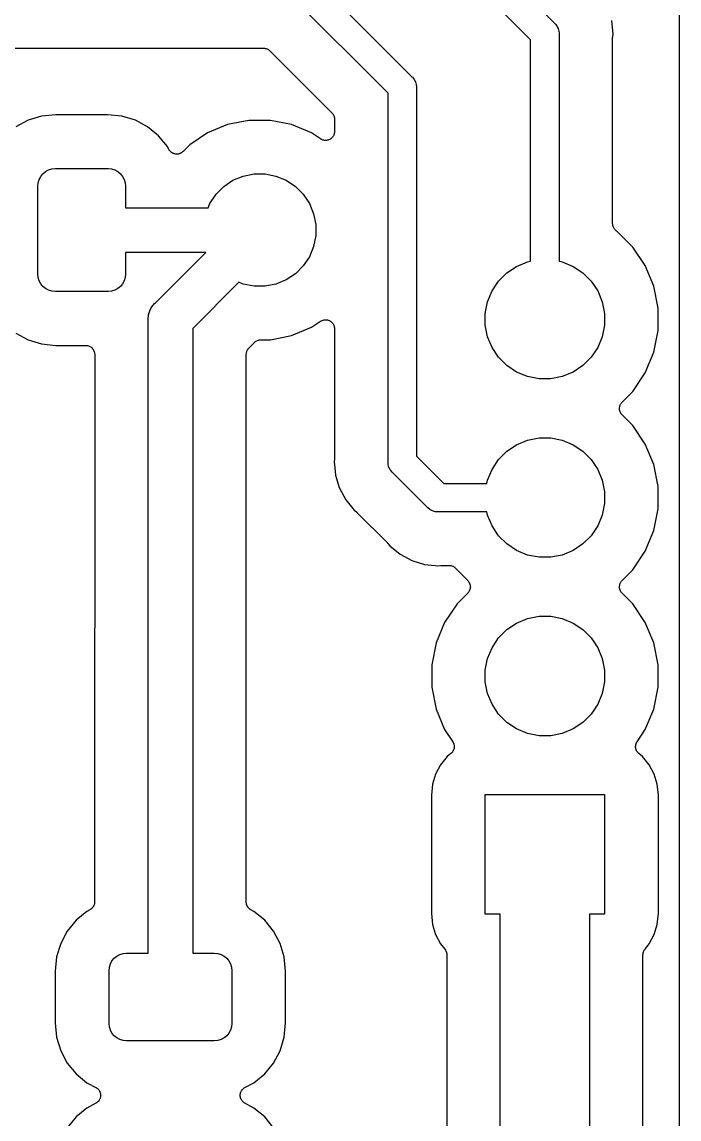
# Model space of a CAD drawing. Extents: x 122.4 to 185.8, y -118.8 to -64.3.
# Drawn here: x 176.45 to 185.81, y -88.1 to -72.47 of the extents above; entities that cross this region are included whole.
import ezdxf

# ---------------------------------------------------------------- set-up
doc = ezdxf.new("R2010")
doc.units = 0
doc.layers.add('BLACK', color=7, linetype='CONTINUOUS')

msp = doc.modelspace()

# ---------------------------------------------------------------- linework, layer by layer
at = {"layer": 'BLACK', "linetype": 'CONTINUOUS'}
for p, q in [((185.807, -66.5677), (185.807, -116.495)), ((182.015, -70.4754), (184.033, -72.4933)), ((183.693, -72.7282), (181.78, -70.8152)), ((180.491, -71.7454), (182.001, -73.2553)), ((181.661, -73.4902), (180.256, -72.0852)), ((184.033, -72.4933), (184.04, -72.4996)), ((184.862, -72.6026), (184.847, -72.4548)), ((184.04, -72.4996), (184.047, -72.5074)), ((184.047, -72.5074), (184.066, -72.5306)), ((184.066, -72.5306), (184.072, -72.5424)), ((184.072, -72.5424), (184.085, -72.5659)), ((184.085, -72.5659), (184.096, -72.6042)), ((184.096, -72.6042), (184.099, -72.634)), ((184.099, -72.634), (184.099, -72.634)), ((184.099, -72.634), (184.1, -72.644)), ((184.1, -72.644), (184.099, -72.654)), ((184.862, -72.6028), (184.862, -72.6026)), ((184.866, -72.644), (184.862, -72.6028)), ((184.862, -72.6852), (184.866, -72.644)), ((183.693, -75.8818), (183.693, -72.7282)), ((184.099, -72.654), (184.099, -75.8818)), ((184.861, -72.6959), (184.862, -72.6905)), ((184.861, -72.6976), (184.861, -72.6959)), ((184.861, -75.3463), (184.861, -72.6976)), ((184.862, -72.6905), (184.862, -72.6852)), ((171.69, -72.8472), (179.888, -72.8472)), ((179.888, -72.8472), (179.888, -72.8472)), ((179.888, -72.8472), (179.888, -72.8472)), ((179.888, -72.8472), (179.888, -72.8472)), ((179.888, -72.8472), (179.889, -72.8472)), ((179.889, -72.8472), (179.901, -72.8485)), ((179.901, -72.8485), (179.913, -72.8497)), ((179.913, -72.8497), (179.913, -72.8499)), ((179.913, -72.8499), (179.914, -72.85)), ((179.914, -72.85), (179.925, -72.8535)), ((179.925, -72.8535), (179.936, -72.857)), ((179.936, -72.857), (179.937, -72.8573)), ((179.937, -72.8573), (179.938, -72.8575)), ((179.938, -72.8575), (179.948, -72.8631)), ((179.948, -72.8631), (179.958, -72.8687)), ((179.958, -72.8687), (179.959, -72.8691)), ((179.959, -72.8691), (179.959, -72.8694)), ((179.959, -72.8694), (179.968, -72.8769)), ((179.968, -72.8769), (179.977, -72.8844)), ((179.977, -72.8844), (180.862, -73.7686)), ((182.001, -73.2553), (182.008, -73.2616)), ((182.008, -73.2616), (182.034, -73.2926)), ((182.034, -73.2926), (182.053, -73.3279)), ((182.053, -73.3279), (182.064, -73.3662)), ((182.064, -73.3662), (182.067, -73.396)), ((182.067, -73.396), (182.067, -73.396)), ((182.067, -73.396), (182.068, -73.406)), ((182.068, -73.406), (182.067, -73.416)), ((182.067, -73.416), (182.067, -78.6558)), ((181.661, -78.73), (181.661, -73.4902)), ((176.534, -73.8746), (176.359, -73.9685)), ((176.725, -73.8168), (176.534, -73.8746)), ((176.929, -73.7967), (176.725, -73.8168)), ((177.667, -73.7967), (176.929, -73.7967)), ((177.871, -73.8168), (177.667, -73.7967)), ((178.062, -73.8746), (177.871, -73.8168)), ((178.237, -73.9685), (178.062, -73.8746)), ((179.678, -73.876), (179.376, -73.936)), ((179.986, -73.876), (179.678, -73.876)), ((180.288, -73.936), (179.986, -73.876)), ((180.862, -73.7686), (180.862, -73.7689)), ((180.862, -73.7689), (180.862, -73.7689)), ((180.862, -73.7689), (180.862, -73.7689)), ((180.862, -73.7689), (180.863, -73.7699)), ((180.863, -73.7699), (180.87, -73.7791)), ((180.87, -73.7791), (180.878, -73.7881)), ((180.878, -73.7881), (180.878, -73.7887)), ((180.878, -73.7887), (180.878, -73.7892)), ((180.878, -73.7892), (180.884, -73.7997)), ((180.884, -73.7997), (180.889, -73.81)), ((180.889, -73.81), (180.889, -73.8106)), ((180.889, -73.8106), (180.89, -73.8112)), ((180.89, -73.8112), (180.893, -73.8225)), ((180.893, -73.8225), (180.896, -73.8337)), ((180.896, -73.8337), (180.896, -73.8344)), ((180.896, -73.8344), (180.897, -73.835)), ((180.897, -73.835), (180.898, -73.8467)), ((180.898, -73.8467), (180.899, -73.8584)), ((180.899, -73.8584), (180.899, -74.0346)), ((178.391, -74.0948), (178.237, -73.9685)), ((179.092, -74.0538), (178.836, -74.2247)), ((179.376, -73.936), (179.092, -74.0538)), ((180.572, -74.0538), (180.288, -73.936)), ((180.701, -74.1402), (180.572, -74.0538)), ((180.897, -74.0484), (180.896, -74.0605)), ((180.899, -74.0364), (180.897, -74.0484)), ((180.899, -74.0346), (180.899, -74.0358)), ((180.899, -74.0358), (180.899, -74.0358)), ((180.899, -74.0358), (180.899, -74.0359)), ((180.899, -74.0359), (180.899, -74.0364)), ((178.518, -74.2487), (178.391, -74.0948)), ((180.712, -74.1459), (180.701, -74.1402)), ((180.723, -74.1517), (180.712, -74.1459)), ((180.723, -74.1518), (180.723, -74.1517)), ((180.723, -74.1519), (180.723, -74.1518)), ((180.735, -74.1554), (180.723, -74.1519)), ((180.746, -74.159), (180.735, -74.1554)), ((180.747, -74.159), (180.746, -74.159)), ((180.747, -74.1591), (180.747, -74.159)), ((180.759, -74.1603), (180.747, -74.1591)), ((180.771, -74.1616), (180.759, -74.1603)), ((180.784, -74.1605), (180.771, -74.1616)), ((180.771, -74.1616), (180.771, -74.1616)), ((180.771, -74.1616), (180.771, -74.1616)), ((180.796, -74.1594), (180.784, -74.1605)), ((180.808, -74.1558), (180.796, -74.1593)), ((180.796, -74.1593), (180.796, -74.1593)), ((180.796, -74.1593), (180.796, -74.1594)), ((180.819, -74.1524), (180.808, -74.1558)), ((180.82, -74.1522), (180.819, -74.1524)), ((180.831, -74.1465), (180.82, -74.1522)), ((180.82, -74.1522), (180.82, -74.1522)), ((180.841, -74.1409), (180.831, -74.1465)), ((180.842, -74.1407), (180.841, -74.1409)), ((180.851, -74.1329), (180.842, -74.1406)), ((180.842, -74.1406), (180.842, -74.1407)), ((180.861, -74.1253), (180.851, -74.1329)), ((180.869, -74.1155), (180.861, -74.125)), ((180.861, -74.125), (180.861, -74.1251)), ((180.861, -74.1251), (180.861, -74.1253)), ((180.877, -74.1064), (180.869, -74.1155)), ((180.883, -74.0952), (180.877, -74.1059)), ((180.877, -74.1059), (180.877, -74.1061)), ((180.877, -74.1061), (180.877, -74.1064)), ((180.889, -74.0846), (180.883, -74.0952)), ((180.892, -74.0726), (180.889, -74.0841)), ((180.889, -74.0841), (180.889, -74.0844)), ((180.889, -74.0844), (180.889, -74.0846)), ((180.896, -74.061), (180.892, -74.0726)), ((180.896, -74.0605), (180.896, -74.0607)), ((180.896, -74.0607), (180.896, -74.061)), ((178.539, -74.2898), (178.518, -74.2487)), ((178.543, -74.2947), (178.539, -74.2898)), ((178.545, -74.2998), (178.543, -74.2947)), ((178.55, -74.3049), (178.545, -74.2998)), ((178.553, -74.3104), (178.55, -74.3049)), ((178.557, -74.3145), (178.553, -74.3104)), ((178.561, -74.3191), (178.557, -74.3145)), ((178.566, -74.3233), (178.561, -74.3191)), ((178.571, -74.328), (178.566, -74.3233)), ((178.576, -74.3312), (178.571, -74.328)), ((178.58, -74.335), (178.576, -74.3312)), ((178.586, -74.3381), (178.58, -74.335)), ((178.591, -74.3418), (178.586, -74.3381)), ((178.597, -74.344), (178.591, -74.3418)), ((178.602, -74.3468), (178.597, -74.344)), ((178.608, -74.3488), (178.602, -74.3468)), ((178.614, -74.3513), (178.608, -74.3488)), ((178.62, -74.3525), (178.614, -74.3513)), ((178.625, -74.3542), (178.62, -74.3525)), ((178.632, -74.3549), (178.625, -74.3542)), ((178.638, -74.3563), (178.632, -74.3549)), ((178.644, -74.3563), (178.638, -74.3563)), ((178.65, -74.3569), (178.644, -74.3563)), ((178.657, -74.3563), (178.65, -74.3569)), ((178.663, -74.3564), (178.657, -74.3563)), ((178.669, -74.3553), (178.663, -74.3564)), ((178.675, -74.3548), (178.669, -74.3553)), ((178.681, -74.3529), (178.675, -74.3548)), ((178.688, -74.3517), (178.681, -74.3529)), ((178.693, -74.3495), (178.688, -74.3517)), ((178.699, -74.3478), (178.693, -74.3495)), ((178.704, -74.3448), (178.699, -74.3478)), ((178.711, -74.3423), (178.704, -74.3448)), ((178.715, -74.3391), (178.711, -74.3423)), ((178.721, -74.3364), (178.715, -74.3391)), ((178.726, -74.3323), (178.721, -74.3364)), ((178.731, -74.3287), (178.726, -74.3323)), ((178.735, -74.3246), (178.731, -74.3287)), ((178.74, -74.321), (178.735, -74.3246)), ((178.741, -74.3197), (178.74, -74.321)), ((178.836, -74.2247), (178.741, -74.3197)), ((176.692, -74.7173), (176.715, -74.6741)), ((176.715, -74.6741), (176.746, -74.6362)), ((176.746, -74.6362), (176.784, -74.6051)), ((176.784, -74.6051), (176.827, -74.582)), ((176.827, -74.582), (176.874, -74.5678)), ((176.874, -74.5678), (176.923, -74.563)), ((176.923, -74.563), (177.673, -74.563)), ((177.673, -74.563), (177.722, -74.5678)), ((177.722, -74.5678), (177.769, -74.582)), ((177.769, -74.582), (177.812, -74.6051)), ((177.812, -74.6051), (177.85, -74.6362)), ((177.85, -74.6362), (177.881, -74.6741)), ((177.881, -74.6741), (177.904, -74.7173)), ((179.453, -74.729), (179.599, -74.6687)), ((179.599, -74.6687), (179.753, -74.638)), ((179.753, -74.638), (179.911, -74.638)), ((179.911, -74.638), (180.065, -74.6687)), ((180.065, -74.6687), (180.211, -74.729)), ((176.673, -74.813), (176.678, -74.7642)), ((176.673, -76.063), (176.673, -74.813)), ((176.678, -74.7642), (176.692, -74.7173)), ((177.904, -74.7173), (177.918, -74.7642)), ((177.918, -74.7642), (177.923, -74.813)), ((177.923, -74.813), (177.923, -75.1205)), ((179.211, -74.928), (179.322, -74.8166)), ((179.322, -74.8166), (179.453, -74.729)), ((180.211, -74.729), (180.342, -74.8166)), ((180.342, -74.8166), (180.453, -74.928)), ((179.123, -75.0591), (179.211, -74.928)), ((180.453, -74.928), (180.541, -75.0591)), ((177.923, -75.1205), (179.098, -75.1205)), ((179.098, -75.1205), (179.123, -75.0591)), ((180.541, -75.0591), (180.601, -75.2046)), ((180.601, -75.2046), (180.632, -75.3592)), ((180.632, -75.3592), (180.632, -75.5168)), ((184.862, -75.358), (184.861, -75.3463)), ((184.863, -75.3698), (184.862, -75.358)), ((184.864, -75.3704), (184.863, -75.3698)), ((184.864, -75.371), (184.864, -75.3704)), ((184.867, -75.3822), (184.864, -75.371)), ((184.87, -75.3936), (184.867, -75.3822)), ((184.871, -75.3941), (184.87, -75.3936)), ((184.871, -75.3947), (184.871, -75.3941)), ((184.876, -75.4051), (184.871, -75.3947)), ((184.882, -75.4156), (184.876, -75.4051)), ((184.882, -75.416), (184.882, -75.4156)), ((184.882, -75.4166), (184.882, -75.416)), ((184.89, -75.4257), (184.882, -75.4166)), ((184.897, -75.4349), (184.89, -75.4257)), ((184.898, -75.4353), (184.897, -75.4349)), ((184.898, -75.4358), (184.898, -75.4353)), ((184.907, -75.4433), (184.898, -75.4358)), ((184.916, -75.4509), (184.907, -75.4433)), ((184.917, -75.4516), (184.916, -75.4509)), ((184.918, -75.4519), (184.917, -75.4516)), ((184.917, -75.4516), (184.917, -75.4516)), ((184.917, -75.4516), (184.917, -75.4516)), ((184.924, -75.4559), (184.918, -75.4519)), ((185.148, -75.6804), (184.924, -75.4559)), ((180.632, -75.5168), (180.601, -75.6714)), ((179.065, -75.7555), (177.923, -75.7555)), ((177.923, -75.7555), (177.923, -76.063)), ((178.349, -76.4725), (179.065, -75.7555)), ((180.601, -75.6714), (180.541, -75.8169)), ((185.325, -75.9444), (185.148, -75.6804)), ((180.541, -75.8169), (180.453, -75.948)), ((183.493, -75.9547), (183.648, -75.8907)), ((183.648, -75.8907), (183.693, -75.8818)), ((184.099, -75.8818), (184.144, -75.8907)), ((184.144, -75.8907), (184.299, -75.9547)), ((176.678, -76.1118), (176.673, -76.063)), ((177.923, -76.063), (177.918, -76.1118)), ((180.342, -76.0594), (180.211, -76.147)), ((180.453, -75.948), (180.342, -76.0594)), ((183.236, -76.1662), (183.354, -76.0478)), ((183.354, -76.0478), (183.493, -75.9547)), ((184.299, -75.9547), (184.438, -76.0478)), ((184.438, -76.0478), (184.556, -76.1662)), ((185.446, -76.2378), (185.325, -75.9444)), ((176.692, -76.1587), (176.678, -76.1118)), ((176.715, -76.2019), (176.692, -76.1587)), ((176.746, -76.2398), (176.715, -76.2019)), ((176.784, -76.2709), (176.746, -76.2398)), ((177.85, -76.2398), (177.812, -76.2709)), ((177.881, -76.2019), (177.85, -76.2398)), ((177.904, -76.1587), (177.881, -76.2019)), ((177.918, -76.1118), (177.904, -76.1587)), ((179.537, -76.1818), (178.879, -76.8395)), ((179.599, -76.2073), (179.537, -76.1818)), ((179.753, -76.238), (179.599, -76.2073)), ((179.911, -76.238), (179.753, -76.238)), ((180.065, -76.2073), (179.911, -76.238)), ((180.211, -76.147), (180.065, -76.2073)), ((183.143, -76.3054), (183.236, -76.1662)), ((184.556, -76.1662), (184.649, -76.3054)), ((185.508, -76.5492), (185.446, -76.2378)), ((176.827, -76.294), (176.784, -76.2709)), ((176.874, -76.3082), (176.827, -76.294)), ((176.923, -76.313), (176.874, -76.3082)), ((177.673, -76.313), (176.923, -76.313)), ((177.722, -76.3082), (177.673, -76.313)), ((177.769, -76.294), (177.722, -76.3082)), ((177.812, -76.2709), (177.769, -76.294)), ((183.079, -76.4601), (183.143, -76.3054)), ((184.649, -76.3054), (184.713, -76.4601)), ((178.267, -76.5859), (178.289, -76.5443)), ((178.289, -76.5443), (178.297, -76.5308)), ((178.297, -76.5308), (178.336, -76.4824)), ((178.336, -76.4824), (178.349, -76.4725)), ((183.046, -76.6243), (183.079, -76.4601)), ((184.713, -76.4601), (184.746, -76.6243)), ((185.508, -76.8668), (185.508, -76.5492)), ((178.243, -76.708), (178.249, -76.6458)), ((178.245, -76.7236), (178.243, -76.708)), ((178.249, -76.6458), (178.267, -76.5859)), ((183.046, -76.7917), (183.046, -76.6243)), ((184.746, -76.6243), (184.746, -76.7917)), ((178.244, -85.735), (178.245, -76.7236)), ((178.879, -76.8395), (178.879, -85.735)), ((180.288, -76.94), (180.572, -76.8222)), ((180.572, -76.8222), (180.701, -76.7358)), ((180.701, -76.7358), (180.702, -76.7351)), ((180.702, -76.7351), (180.703, -76.7348)), ((180.702, -76.7351), (180.702, -76.7351)), ((180.702, -76.7351), (180.702, -76.7351)), ((180.703, -76.7348), (180.714, -76.7292)), ((180.714, -76.7292), (180.724, -76.7236)), ((180.724, -76.7236), (180.725, -76.7234)), ((180.724, -76.7236), (180.724, -76.7236)), ((180.725, -76.7234), (180.736, -76.72)), ((180.736, -76.72), (180.748, -76.7166)), ((180.748, -76.7166), (180.749, -76.7165)), ((180.748, -76.7166), (180.748, -76.7166)), ((180.749, -76.7165), (180.761, -76.7155)), ((180.761, -76.7155), (180.773, -76.7144)), ((180.773, -76.7144), (180.773, -76.7144)), ((180.773, -76.7144), (180.773, -76.7144)), ((180.773, -76.7144), (180.785, -76.7157)), ((180.785, -76.7157), (180.797, -76.717)), ((180.797, -76.717), (180.798, -76.7171)), ((180.798, -76.7171), (180.798, -76.7171)), ((180.798, -76.7171), (180.809, -76.7207)), ((180.809, -76.7207), (180.821, -76.7243)), ((180.821, -76.7243), (180.821, -76.7244)), ((180.821, -76.7244), (180.822, -76.7245)), ((180.822, -76.7245), (180.832, -76.7303)), ((180.832, -76.7303), (180.843, -76.7361)), ((180.843, -76.7361), (180.843, -76.7363)), ((180.843, -76.7363), (180.843, -76.7364)), ((180.843, -76.7364), (180.853, -76.7441)), ((180.853, -76.7441), (180.862, -76.7519)), ((180.862, -76.7519), (180.862, -76.7521)), ((180.862, -76.7521), (180.862, -76.7523)), ((180.862, -76.7523), (180.87, -76.7617)), ((180.87, -76.7617), (180.878, -76.7711)), ((180.878, -76.7711), (180.878, -76.7714)), ((180.878, -76.7714), (180.878, -76.7716)), ((180.878, -76.7716), (180.884, -76.7824)), ((180.884, -76.7824), (180.889, -76.793)), ((180.889, -76.793), (180.889, -76.7933)), ((180.889, -76.7933), (180.889, -76.7935)), ((180.889, -76.7935), (180.893, -76.8053)), ((180.893, -76.8053), (180.896, -76.8167)), ((180.896, -76.8167), (180.896, -76.817)), ((180.896, -76.817), (180.896, -76.8173)), ((180.896, -76.8173), (180.898, -76.8294)), ((180.898, -76.8294), (180.899, -76.8414)), ((180.899, -76.8414), (180.899, -78.6864)), ((183.079, -76.9559), (183.046, -76.7917)), ((184.746, -76.7917), (184.713, -76.9559)), ((185.446, -77.1782), (185.508, -76.8668)), ((176.359, -76.9075), (176.534, -77.0014)), ((176.534, -77.0014), (176.725, -77.0592)), ((179.77, -77.0286), (179.779, -77.0212)), ((179.779, -77.0212), (179.78, -77.0209)), ((179.78, -77.0205), (179.791, -77.0151)), ((179.78, -77.0209), (179.78, -77.0205)), ((179.791, -77.0151), (179.801, -77.0096)), ((179.801, -77.0094), (179.802, -77.0091)), ((179.801, -77.0096), (179.801, -77.0094)), ((179.802, -77.0091), (179.813, -77.0058)), ((179.813, -77.0058), (179.825, -77.0024)), ((179.825, -77.0024), (179.826, -77.0022)), ((179.825, -77.0024), (179.825, -77.0024)), ((179.826, -77.0022), (179.838, -77.0011)), ((179.838, -77.0011), (179.849, -77)), ((179.849, -77), (179.986, -77)), ((179.986, -77), (180.288, -76.94)), ((183.143, -77.1106), (183.079, -76.9559)), ((184.713, -76.9559), (184.649, -77.1106)), ((176.725, -77.0592), (176.929, -77.0793)), ((176.929, -77.0793), (177.356, -77.0793)), ((177.356, -77.0793), (177.356, -77.0793)), ((177.356, -77.0793), (177.356, -77.0793)), ((177.356, -77.0793), (177.356, -77.0793)), ((177.356, -77.0793), (177.357, -77.0793)), ((177.357, -77.0793), (177.369, -77.0806)), ((177.369, -77.0806), (177.381, -77.0819)), ((177.381, -77.0819), (177.381, -77.082)), ((177.381, -77.082), (177.382, -77.0821)), ((177.382, -77.0821), (177.393, -77.0857)), ((177.393, -77.0857), (177.405, -77.0892)), ((177.405, -77.0892), (177.405, -77.0894)), ((177.405, -77.0894), (177.406, -77.0896)), ((177.406, -77.0896), (177.416, -77.0953)), ((177.416, -77.0953), (177.427, -77.101)), ((177.427, -77.101), (177.427, -77.1013)), ((177.427, -77.1013), (177.427, -77.1015)), ((177.427, -77.1015), (177.436, -77.1092)), ((177.436, -77.1092), (177.446, -77.1168)), ((177.446, -77.1168), (177.446, -77.1172)), ((177.446, -77.1172), (177.446, -77.1174)), ((177.446, -77.1174), (177.454, -77.1268)), ((177.454, -77.1268), (177.461, -77.136)), ((177.461, -77.136), (177.461, -77.1364)), ((177.461, -77.1364), (177.462, -77.1368)), ((177.462, -77.1368), (177.467, -77.1474)), ((177.467, -77.1474), (177.473, -77.1579)), ((177.473, -77.1579), (177.473, -77.1583)), ((177.473, -77.1583), (177.473, -77.1587)), ((177.473, -77.1587), (177.477, -77.1701)), ((177.477, -77.1701), (177.48, -77.1816)), ((179.644, -77.1813), (179.648, -77.1701)), ((179.644, -77.182), (179.644, -77.1813)), ((179.648, -77.1701), (179.651, -77.1589)), ((179.651, -77.1589), (179.652, -77.1584)), ((179.652, -77.1577), (179.657, -77.1474)), ((179.652, -77.1584), (179.652, -77.1577)), ((179.657, -77.1474), (179.663, -77.1371)), ((179.663, -77.1366), (179.664, -77.136)), ((179.663, -77.1371), (179.663, -77.1366)), ((179.664, -77.136), (179.671, -77.127)), ((179.671, -77.127), (179.679, -77.1179)), ((179.679, -77.1179), (179.759, -77.0372)), ((179.759, -77.0372), (179.76, -77.0369)), ((179.76, -77.0369), (179.761, -77.036)), ((179.76, -77.0369), (179.76, -77.0369)), ((179.76, -77.0369), (179.76, -77.0369)), ((179.761, -77.036), (179.77, -77.0286)), ((183.236, -77.2498), (183.143, -77.1106)), ((184.649, -77.1106), (184.556, -77.2498)), ((185.325, -77.4716), (185.446, -77.1782)), ((177.48, -77.1816), (177.48, -77.1821)), ((177.48, -77.1821), (177.48, -77.1825)), ((177.48, -77.1825), (177.481, -77.1944)), ((177.481, -77.1944), (177.483, -77.2063)), ((177.483, -77.2063), (177.482, -85.0057)), ((179.641, -77.2077), (179.642, -77.2073)), ((179.641, -85.0057), (179.641, -77.2077)), ((179.642, -77.206), (179.643, -77.1943)), ((179.642, -77.2073), (179.642, -77.206)), ((179.642, -77.2073), (179.642, -77.2073)), ((179.642, -77.2073), (179.642, -77.2073)), ((179.643, -77.1943), (179.644, -77.1826)), ((179.644, -77.1826), (179.644, -77.182)), ((183.354, -77.3682), (183.236, -77.2498)), ((184.556, -77.2498), (184.438, -77.3682)), ((183.493, -77.4613), (183.354, -77.3682)), ((183.648, -77.5253), (183.493, -77.4613)), ((184.299, -77.4613), (184.144, -77.5253)), ((184.438, -77.3682), (184.299, -77.4613)), ((185.148, -77.7356), (185.325, -77.4716)), ((183.812, -77.558), (183.648, -77.5253)), ((183.98, -77.558), (183.812, -77.558)), ((184.144, -77.5253), (183.98, -77.558)), ((184.996, -77.8882), (185.148, -77.7356)), ((184.96, -77.9648), (184.961, -77.9529)), ((184.961, -77.952), (184.965, -77.9406)), ((184.961, -77.9525), (184.961, -77.952)), ((184.961, -77.9529), (184.961, -77.9525)), ((184.965, -77.9406), (184.968, -77.9292)), ((184.968, -77.9284), (184.974, -77.9178)), ((184.968, -77.9288), (184.968, -77.9284)), ((184.968, -77.9292), (184.968, -77.9288)), ((184.974, -77.9178), (184.98, -77.9074)), ((184.98, -77.9066), (184.988, -77.8974)), ((184.98, -77.907), (184.98, -77.9066)), ((184.98, -77.9074), (184.98, -77.907)), ((184.988, -77.8974), (184.996, -77.8882)), ((184.958, -77.9767), (184.96, -77.9648)), ((184.958, -77.9771), (184.958, -77.9767)), ((184.958, -77.9776), (184.958, -77.9771)), ((184.959, -77.9894), (184.958, -77.9776)), ((184.96, -78.0014), (184.959, -77.9894)), ((184.961, -78.0018), (184.96, -78.0014)), ((184.961, -78.0022), (184.961, -78.0018)), ((184.964, -78.0136), (184.961, -78.0022)), ((184.967, -78.0252), (184.964, -78.0136)), ((184.968, -78.0256), (184.967, -78.0252)), ((184.968, -78.026), (184.968, -78.0256)), ((184.973, -78.0366), (184.968, -78.026)), ((184.979, -78.0472), (184.973, -78.0366)), ((184.979, -78.0475), (184.979, -78.0472)), ((184.979, -78.0479), (184.979, -78.0475)), ((184.987, -78.0572), (184.979, -78.0479)), ((184.994, -78.0665), (184.987, -78.0572)), ((184.995, -78.0671), (184.994, -78.0665)), ((184.995, -78.0672), (184.995, -78.0671)), ((184.996, -78.0678), (184.995, -78.0672)), ((184.995, -78.0672), (184.995, -78.0672)), ((185.148, -78.2204), (184.996, -78.0678)), ((185.325, -78.4844), (185.148, -78.2204)), ((183.493, -78.4947), (183.648, -78.4307)), ((183.648, -78.4307), (183.812, -78.398)), ((183.812, -78.398), (183.98, -78.398)), ((183.98, -78.398), (184.144, -78.4307)), ((184.144, -78.4307), (184.299, -78.4947)), ((183.354, -78.5878), (183.493, -78.4947)), ((184.299, -78.4947), (184.438, -78.5878)), ((185.446, -78.7778), (185.325, -78.4844)), ((180.898, -78.6988), (180.894, -78.74)), ((180.894, -78.74), (180.898, -78.7812)), ((180.899, -78.6881), (180.898, -78.6935)), ((180.898, -78.6935), (180.898, -78.6988)), ((180.899, -78.6864), (180.899, -78.6881)), ((181.66, -78.74), (181.661, -78.73)), ((181.661, -78.75), (181.66, -78.74)), ((182.067, -78.6558), (182.456, -79.0448)), ((183.143, -78.8454), (183.236, -78.7062)), ((183.236, -78.7062), (183.354, -78.5878)), ((184.438, -78.5878), (184.556, -78.7062)), ((184.556, -78.7062), (184.649, -78.8454)), ((180.898, -78.7812), (180.898, -78.7814)), ((180.898, -78.7814), (180.907, -78.8724)), ((180.907, -78.8724), (180.913, -78.9292)), ((181.664, -78.7798), (181.661, -78.75)), ((181.661, -78.75), (181.661, -78.75)), ((181.675, -78.8181), (181.664, -78.7798)), ((181.682, -78.8304), (181.675, -78.8181)), ((181.694, -78.8534), (181.682, -78.8304)), ((181.703, -78.8639), (181.694, -78.8534)), ((181.72, -78.8844), (181.703, -78.8639)), ((181.727, -78.8907), (181.72, -78.8844)), ((182.221, -79.3846), (181.727, -78.8907)), ((183.079, -79.0001), (183.143, -78.8454)), ((184.649, -78.8454), (184.713, -79.0001)), ((185.508, -79.0892), (185.446, -78.7778)), ((180.913, -78.9292), (180.962, -79.0901)), ((182.456, -79.0448), (183.07, -79.0448)), ((183.07, -79.0448), (183.079, -79.0001)), ((184.713, -79.0001), (184.746, -79.1643)), ((180.962, -79.0901), (180.962, -79.0902)), ((180.962, -79.0902), (180.968, -79.1112)), ((180.968, -79.1112), (181.058, -79.2788)), ((184.746, -79.1643), (184.746, -79.3317)), ((185.508, -79.4068), (185.508, -79.0892)), ((181.058, -79.2788), (181.178, -79.4258)), ((184.746, -79.3317), (184.713, -79.4959)), ((181.178, -79.4258), (181.21, -79.4521)), ((181.21, -79.4521), (181.212, -79.4532)), ((181.212, -79.4532), (181.215, -79.457)), ((181.215, -79.457), (181.219, -79.4604)), ((181.219, -79.4604), (181.652, -79.8926)), ((182.228, -79.3924), (182.221, -79.3846)), ((182.259, -79.4178), (182.228, -79.3924)), ((182.294, -79.4366), (182.259, -79.4178)), ((182.332, -79.4483), (182.294, -79.4366)), ((182.362, -79.4512), (182.332, -79.4483)), ((182.372, -79.4522), (182.362, -79.4512)), ((182.362, -79.4512), (182.362, -79.4512)), ((182.382, -79.4512), (182.372, -79.4522)), ((183.07, -79.4512), (182.382, -79.4512)), ((183.079, -79.4959), (183.07, -79.4512)), ((183.143, -79.6506), (183.079, -79.4959)), ((184.713, -79.4959), (184.649, -79.6506)), ((185.446, -79.7182), (185.508, -79.4068)), ((183.236, -79.7898), (183.143, -79.6506)), ((184.649, -79.6506), (184.556, -79.7898)), ((183.354, -79.9082), (183.236, -79.7898)), ((184.556, -79.7898), (184.438, -79.9082)), ((185.325, -80.0116), (185.446, -79.7182)), ((181.652, -79.8926), (181.653, -79.8938)), ((181.653, -79.8938), (181.656, -79.898)), ((181.656, -79.898), (181.66, -79.9018)), ((181.66, -79.9018), (181.686, -79.9338)), ((181.686, -79.9338), (181.833, -80.0544)), ((183.493, -80.0013), (183.354, -79.9082)), ((184.438, -79.9082), (184.299, -80.0013)), ((181.833, -80.0544), (182.001, -80.144)), ((182.001, -80.144), (182.183, -80.1992)), ((183.648, -80.0653), (183.493, -80.0013)), ((183.812, -80.098), (183.648, -80.0653)), ((183.98, -80.098), (183.812, -80.098)), ((184.144, -80.0653), (183.98, -80.098)), ((184.299, -80.0013), (184.144, -80.0653)), ((185.148, -80.2756), (185.325, -80.0116)), ((182.183, -80.1992), (182.331, -80.2138)), ((182.331, -80.2138), (182.331, -80.2138)), ((182.331, -80.2138), (182.372, -80.2179)), ((182.372, -80.2179), (182.413, -80.2138)), ((182.413, -80.2138), (182.415, -80.2137)), ((182.415, -80.2137), (182.42, -80.2137)), ((182.42, -80.2137), (182.426, -80.2132)), ((182.426, -80.2132), (182.534, -80.2132)), ((182.534, -80.2132), (182.535, -80.2132)), ((182.535, -80.2132), (182.535, -80.2132)), ((182.535, -80.2132), (182.535, -80.2132)), ((182.535, -80.2132), (182.536, -80.2132)), ((182.536, -80.2132), (182.548, -80.2145)), ((182.548, -80.2145), (182.56, -80.2157)), ((182.56, -80.2157), (182.56, -80.2159)), ((182.56, -80.2159), (182.561, -80.216)), ((182.561, -80.216), (182.572, -80.2196)), ((182.572, -80.2196), (182.583, -80.223)), ((182.583, -80.223), (182.584, -80.2233)), ((182.584, -80.2233), (182.584, -80.2235)), ((182.584, -80.2235), (182.595, -80.2292)), ((182.595, -80.2292), (182.605, -80.2347)), ((182.605, -80.2347), (182.606, -80.2351)), ((182.606, -80.2351), (182.606, -80.2354)), ((182.606, -80.2354), (182.615, -80.243)), ((182.615, -80.243), (182.624, -80.2505)), ((182.624, -80.2505), (182.625, -80.251)), ((182.625, -80.251), (182.625, -80.2513)), ((182.625, -80.2513), (182.632, -80.2605)), ((182.632, -80.2605), (182.64, -80.2696)), ((182.64, -80.2696), (182.644, -80.2756)), ((182.644, -80.2756), (182.796, -80.4282)), ((184.996, -80.4282), (185.148, -80.2756)), ((182.796, -80.4282), (182.797, -80.4288)), ((182.797, -80.4288), (182.797, -80.4288)), ((182.797, -80.4288), (182.797, -80.4289)), ((182.797, -80.4289), (182.798, -80.4295)), ((182.798, -80.4295), (182.805, -80.4388)), ((182.805, -80.4388), (182.813, -80.4481)), ((182.813, -80.4481), (182.813, -80.4485)), ((182.813, -80.4485), (182.813, -80.4488)), ((182.813, -80.4488), (182.819, -80.4594)), ((182.819, -80.4594), (182.824, -80.47)), ((184.968, -80.4684), (184.974, -80.4578)), ((184.974, -80.4578), (184.98, -80.4474)), ((184.98, -80.4466), (184.988, -80.4374)), ((184.98, -80.447), (184.98, -80.4466)), ((184.98, -80.4474), (184.98, -80.447)), ((184.988, -80.4374), (184.996, -80.4282)), ((182.796, -80.6078), (182.644, -80.7604)), ((182.804, -80.5986), (182.796, -80.6078)), ((182.812, -80.5894), (182.804, -80.5986)), ((182.818, -80.5781), (182.812, -80.5886)), ((182.812, -80.5886), (182.812, -80.589)), ((182.812, -80.589), (182.812, -80.5894)), ((182.824, -80.5676), (182.818, -80.5781)), ((182.824, -80.47), (182.824, -80.4704)), ((182.824, -80.4704), (182.825, -80.4708)), ((182.827, -80.5554), (182.824, -80.5668)), ((182.824, -80.5668), (182.824, -80.5672)), ((182.824, -80.5672), (182.824, -80.5676)), ((182.825, -80.4708), (182.828, -80.4822)), ((182.831, -80.544), (182.827, -80.5554)), ((182.828, -80.4822), (182.831, -80.4938)), ((182.831, -80.4938), (182.831, -80.4942)), ((182.831, -80.4942), (182.832, -80.4946)), ((182.832, -80.5313), (182.831, -80.5431)), ((182.831, -80.5431), (182.831, -80.5435)), ((182.831, -80.5435), (182.831, -80.544)), ((182.832, -80.4946), (182.833, -80.5065)), ((182.834, -80.5193), (182.832, -80.5313)), ((182.833, -80.5065), (182.834, -80.5184)), ((182.834, -80.5184), (182.834, -80.5189)), ((182.834, -80.5189), (182.834, -80.5193)), ((184.958, -80.5167), (184.96, -80.5048)), ((184.958, -80.5171), (184.958, -80.5167)), ((184.958, -80.5176), (184.958, -80.5171)), ((184.959, -80.5294), (184.958, -80.5176)), ((184.96, -80.5414), (184.959, -80.5294)), ((184.96, -80.5048), (184.961, -80.4929)), ((184.961, -80.5418), (184.96, -80.5414)), ((184.961, -80.492), (184.965, -80.4806)), ((184.961, -80.4925), (184.961, -80.492)), ((184.961, -80.4929), (184.961, -80.4925)), ((184.961, -80.5422), (184.961, -80.5418)), ((184.964, -80.5536), (184.961, -80.5422)), ((184.967, -80.5652), (184.964, -80.5536)), ((184.965, -80.4806), (184.968, -80.4692)), ((184.968, -80.5656), (184.967, -80.5652)), ((184.968, -80.4688), (184.968, -80.4684)), ((184.968, -80.4692), (184.968, -80.4688)), ((184.968, -80.566), (184.968, -80.5656)), ((184.973, -80.5766), (184.968, -80.566)), ((184.979, -80.5872), (184.973, -80.5766)), ((184.979, -80.5875), (184.979, -80.5872)), ((184.979, -80.5879), (184.979, -80.5875)), ((184.987, -80.5972), (184.979, -80.5879)), ((184.994, -80.6065), (184.987, -80.5972)), ((184.995, -80.6071), (184.994, -80.6065)), ((184.995, -80.6072), (184.995, -80.6071)), ((184.996, -80.6078), (184.995, -80.6072)), ((184.995, -80.6072), (184.995, -80.6072)), ((185.148, -80.7604), (184.996, -80.6078)), ((182.644, -80.7604), (182.467, -81.0244)), ((185.325, -81.0244), (185.148, -80.7604)), ((182.467, -81.0244), (182.346, -81.3178)), ((183.354, -81.1278), (183.493, -81.0347)), ((183.493, -81.0347), (183.648, -80.9707)), ((183.648, -80.9707), (183.812, -80.938)), ((183.812, -80.938), (183.98, -80.938)), ((183.98, -80.938), (184.144, -80.9707)), ((184.144, -80.9707), (184.299, -81.0347)), ((184.299, -81.0347), (184.438, -81.1278)), ((185.446, -81.3178), (185.325, -81.0244)), ((183.236, -81.2462), (183.354, -81.1278)), ((184.438, -81.1278), (184.556, -81.2462)), ((182.346, -81.3178), (182.284, -81.6292)), ((183.079, -81.5401), (183.143, -81.3854)), ((183.143, -81.3854), (183.236, -81.2462)), ((184.556, -81.2462), (184.649, -81.3854)), ((184.649, -81.3854), (184.713, -81.5401)), ((185.508, -81.6292), (185.446, -81.3178)), ((183.046, -81.7043), (183.079, -81.5401)), ((184.713, -81.5401), (184.746, -81.7043)), ((182.284, -81.6292), (182.284, -81.9468)), ((183.046, -81.8717), (183.046, -81.7043)), ((184.746, -81.7043), (184.746, -81.8717)), ((185.508, -81.9468), (185.508, -81.6292)), ((182.284, -81.9468), (182.346, -82.2582)), ((183.079, -82.0359), (183.046, -81.8717)), ((184.746, -81.8717), (184.713, -82.0359)), ((185.446, -82.2582), (185.508, -81.9468)), ((183.143, -82.1906), (183.079, -82.0359)), ((184.713, -82.0359), (184.649, -82.1906)), ((182.346, -82.2582), (182.467, -82.5516)), ((183.236, -82.3298), (183.143, -82.1906)), ((183.354, -82.4482), (183.236, -82.3298)), ((184.556, -82.3298), (184.438, -82.4482)), ((184.649, -82.1906), (184.556, -82.3298)), ((185.325, -82.5516), (185.446, -82.2582)), ((183.493, -82.5413), (183.354, -82.4482)), ((184.438, -82.4482), (184.299, -82.5413)), ((182.467, -82.5516), (182.583, -82.7242)), ((183.648, -82.6053), (183.493, -82.5413)), ((183.812, -82.638), (183.648, -82.6053)), ((183.98, -82.638), (183.812, -82.638)), ((184.144, -82.6053), (183.98, -82.638)), ((184.299, -82.5413), (184.144, -82.6053)), ((185.209, -82.7242), (185.325, -82.5516)), ((182.583, -82.7242), (182.584, -82.7257)), ((182.584, -82.7257), (182.586, -82.7308)), ((182.586, -82.7308), (182.59, -82.7356)), ((182.59, -82.7356), (182.592, -82.7417)), ((182.592, -82.7417), (182.595, -82.7477)), ((182.595, -82.7477), (182.597, -82.7532)), ((182.597, -82.7532), (182.599, -82.7585)), ((182.599, -82.7585), (182.6, -82.7651)), ((182.6, -82.7651), (182.602, -82.7715)), ((182.602, -82.7715), (182.603, -82.7772)), ((182.603, -82.7772), (182.604, -82.7828)), ((182.604, -82.7828), (182.604, -82.7895)), ((182.604, -82.7895), (182.604, -82.7962)), ((182.604, -82.7962), (182.604, -82.8019)), ((182.604, -82.8019), (182.604, -82.8076)), ((185.188, -82.7878), (185.189, -82.7811)), ((185.188, -82.7944), (185.188, -82.7878)), ((185.188, -82.8001), (185.188, -82.7944)), ((185.188, -82.8059), (185.188, -82.8001)), ((185.189, -82.7811), (185.19, -82.7755)), ((185.19, -82.7698), (185.192, -82.7634)), ((185.19, -82.7755), (185.19, -82.7698)), ((185.192, -82.7634), (185.194, -82.7568)), ((185.194, -82.7568), (185.196, -82.7515)), ((185.196, -82.7515), (185.198, -82.746)), ((185.198, -82.746), (185.201, -82.7401)), ((185.201, -82.7401), (185.203, -82.734)), ((185.203, -82.734), (185.206, -82.7293)), ((185.206, -82.7293), (185.209, -82.7242)), ((182.505, -82.9366), (182.409, -83.0526)), ((182.558, -82.8929), (182.505, -82.9366)), ((182.562, -82.8889), (182.558, -82.8929)), ((182.566, -82.8853), (182.562, -82.8889)), ((182.571, -82.8801), (182.566, -82.8853)), ((182.575, -82.8754), (182.571, -82.8801)), ((182.579, -82.8706), (182.575, -82.8754)), ((182.582, -82.8662), (182.579, -82.8706)), ((182.585, -82.8604), (182.582, -82.8662)), ((182.589, -82.8548), (182.585, -82.8604)), ((182.591, -82.8495), (182.589, -82.8548)), ((182.594, -82.8445), (182.591, -82.8495)), ((182.596, -82.8381), (182.594, -82.8445)), ((182.599, -82.8319), (182.596, -82.8381)), ((182.6, -82.8263), (182.599, -82.8319)), ((182.602, -82.8208), (182.6, -82.8263)), ((182.604, -82.8076), (182.602, -82.8142)), ((182.602, -82.8142), (182.602, -82.8208)), ((185.19, -82.8124), (185.188, -82.8059)), ((185.19, -82.8191), (185.19, -82.8124)), ((185.192, -82.8246), (185.19, -82.8191)), ((185.193, -82.8302), (185.192, -82.8246)), ((185.195, -82.8364), (185.193, -82.8302)), ((185.197, -82.8428), (185.195, -82.8364)), ((185.2, -82.8479), (185.197, -82.8428)), ((185.202, -82.8532), (185.2, -82.8479)), ((185.206, -82.8588), (185.202, -82.8532)), ((185.209, -82.8648), (185.206, -82.8588)), ((185.212, -82.8692), (185.209, -82.8648)), ((185.216, -82.874), (185.212, -82.8692)), ((185.22, -82.8788), (185.216, -82.874)), ((185.224, -82.884), (185.22, -82.8788)), ((185.229, -82.8877), (185.224, -82.884)), ((185.233, -82.8918), (185.229, -82.8877)), ((185.234, -82.8929), (185.233, -82.8918)), ((185.287, -82.9366), (185.234, -82.8929)), ((185.383, -83.0526), (185.287, -82.9366)), ((182.409, -83.0526), (182.339, -83.185)), ((185.453, -83.185), (185.383, -83.0526)), ((182.339, -83.185), (182.295, -83.3286)), ((185.497, -83.3286), (185.453, -83.185)), ((182.295, -83.3286), (182.28, -83.4842)), ((185.512, -83.4842), (185.497, -83.3286)), ((182.28, -83.4842), (182.28, -85.1718)), ((183.046, -85.178), (183.046, -83.478)), ((183.046, -83.478), (184.746, -83.478)), ((184.746, -83.478), (184.746, -85.178)), ((185.512, -85.1718), (185.512, -83.4842)), ((177.373, -85.1405), (177.219, -85.2668)), ((177.415, -85.1177), (177.373, -85.1405)), ((177.42, -85.1146), (177.415, -85.1177)), ((177.425, -85.112), (177.42, -85.1146)), ((177.43, -85.1077), (177.425, -85.112)), ((177.436, -85.1039), (177.43, -85.1077)), ((177.44, -85.1), (177.436, -85.1039)), ((177.444, -85.0964), (177.44, -85.1)), ((177.449, -85.0912), (177.444, -85.0964)), ((177.454, -85.0864), (177.449, -85.0912)), ((177.457, -85.0817), (177.454, -85.0864)), ((177.46, -85.0774), (177.457, -85.0817)), ((177.464, -85.0715), (177.46, -85.0774)), ((177.467, -85.0658), (177.464, -85.0715)), ((177.47, -85.0606), (177.467, -85.0658)), ((177.472, -85.0557), (177.47, -85.0606)), ((177.474, -85.0492), (177.472, -85.0557)), ((177.477, -85.043), (177.474, -85.0492)), ((177.478, -85.0375), (177.477, -85.043)), ((177.48, -85.0321), (177.478, -85.0375)), ((177.482, -85.0187), (177.48, -85.0253)), ((177.48, -85.0253), (177.48, -85.0321)), ((177.482, -85.0057), (177.482, -85.0075)), ((177.482, -85.0075), (177.482, -85.0131)), ((177.482, -85.0131), (177.482, -85.0187)), ((179.642, -85.0113), (179.641, -85.0057)), ((179.642, -85.0169), (179.642, -85.0113)), ((179.643, -85.0236), (179.642, -85.0169)), ((179.644, -85.0304), (179.643, -85.0236)), ((179.646, -85.0357), (179.644, -85.0304)), ((179.647, -85.0413), (179.646, -85.0357)), ((179.649, -85.0476), (179.647, -85.0413)), ((179.651, -85.0541), (179.649, -85.0476)), ((179.654, -85.0591), (179.651, -85.0541)), ((179.656, -85.0643), (179.654, -85.0591)), ((179.66, -85.07), (179.656, -85.0643)), ((179.663, -85.076), (179.66, -85.07)), ((179.666, -85.0803), (179.663, -85.076)), ((179.669, -85.085), (179.666, -85.0803)), ((179.674, -85.0899), (179.669, -85.085)), ((179.678, -85.0952), (179.674, -85.0899)), ((179.683, -85.0988), (179.678, -85.0952)), ((179.687, -85.1028), (179.683, -85.0988)), ((179.692, -85.1066), (179.687, -85.1028)), ((179.697, -85.111), (179.692, -85.1066)), ((179.702, -85.1136), (179.697, -85.111)), ((179.707, -85.1168), (179.702, -85.1136)), ((179.709, -85.1177), (179.707, -85.1168)), ((179.751, -85.1405), (179.709, -85.1177)), ((179.905, -85.2668), (179.751, -85.1405)), ((177.219, -85.2668), (177.092, -85.4207)), ((180.032, -85.4207), (179.905, -85.2668)), ((182.28, -85.1718), (182.295, -85.3274)), ((183.261, -85.178), (183.046, -85.178)), ((183.261, -85.8208), (183.261, -85.178)), ((184.746, -85.178), (184.531, -85.178)), ((184.531, -85.178), (184.531, -88.654)), ((185.497, -85.3274), (185.512, -85.1718)), ((177.092, -85.4207), (176.999, -85.5963)), ((180.125, -85.5963), (180.032, -85.4207)), ((182.295, -85.3274), (182.339, -85.471)), ((185.453, -85.471), (185.497, -85.3274)), ((176.999, -85.5963), (176.941, -85.7869)), ((180.183, -85.7869), (180.125, -85.5963)), ((182.339, -85.471), (182.409, -85.6034)), ((182.409, -85.6034), (182.47, -85.6775)), ((185.322, -85.6775), (185.383, -85.6034)), ((185.383, -85.6034), (185.453, -85.471)), ((177.798, -85.7771), (177.841, -85.754)), ((177.841, -85.754), (177.888, -85.7398)), ((177.888, -85.7398), (177.937, -85.735)), ((177.937, -85.735), (178.244, -85.735)), ((178.879, -85.735), (179.187, -85.735)), ((179.187, -85.735), (179.236, -85.7398)), ((179.236, -85.7398), (179.283, -85.754)), ((179.283, -85.754), (179.326, -85.7771)), ((182.47, -85.6775), (182.471, -85.6789)), ((182.471, -85.6789), (182.474, -85.6835)), ((182.474, -85.6835), (182.478, -85.6878)), ((182.478, -85.6878), (182.481, -85.6939)), ((182.481, -85.6939), (182.485, -85.6997)), ((182.485, -85.6997), (182.487, -85.7048)), ((182.487, -85.7048), (182.489, -85.7097)), ((182.489, -85.7097), (182.491, -85.7163)), ((182.491, -85.7163), (182.494, -85.7227)), ((182.494, -85.7227), (182.495, -85.7281)), ((182.495, -85.7281), (182.497, -85.7334)), ((182.497, -85.7334), (182.497, -85.7403)), ((182.497, -85.7403), (182.499, -85.7471)), ((182.499, -85.7471), (182.498, -85.7526)), ((182.498, -85.7526), (182.499, -85.7581)), ((182.499, -85.7581), (182.499, -85.7771)), ((185.293, -85.7563), (185.294, -85.7508)), ((185.293, -85.7581), (185.293, -85.7563)), ((185.293, -88.2049), (185.293, -85.7581)), ((185.294, -85.7453), (185.295, -85.7385)), ((185.294, -85.7508), (185.294, -85.7453)), ((185.295, -85.7385), (185.296, -85.7317)), ((185.296, -85.7317), (185.297, -85.7264)), ((185.297, -85.7264), (185.299, -85.721)), ((185.299, -85.721), (185.301, -85.7146)), ((185.301, -85.7146), (185.303, -85.708)), ((185.303, -85.708), (185.306, -85.7032)), ((185.306, -85.7032), (185.308, -85.6981)), ((185.308, -85.6981), (185.312, -85.6924)), ((185.312, -85.6924), (185.315, -85.6863)), ((185.315, -85.6863), (185.319, -85.6821)), ((185.319, -85.6821), (185.322, -85.6775)), ((176.941, -85.7869), (176.921, -85.9912)), ((177.692, -85.9362), (177.706, -85.8893)), ((177.706, -85.8893), (177.729, -85.8461)), ((177.729, -85.8461), (177.76, -85.8082)), ((177.76, -85.8082), (177.798, -85.7771)), ((179.326, -85.7771), (179.364, -85.8082)), ((179.364, -85.8082), (179.395, -85.8461)), ((179.395, -85.8461), (179.418, -85.8893)), ((179.418, -85.8893), (179.432, -85.9362)), ((180.203, -85.9912), (180.183, -85.7869)), ((182.499, -85.7771), (182.499, -88.2049)), ((183.261, -88.654), (183.261, -85.8208)), ((183.261, -85.8208), (183.261, -85.8208)), ((176.921, -85.9912), (176.921, -86.7288)), ((177.687, -85.985), (177.692, -85.9362)), ((177.687, -86.735), (177.687, -85.985)), ((179.432, -85.9362), (179.437, -85.985)), ((179.437, -85.985), (179.437, -86.735)), ((180.203, -86.7288), (180.203, -85.9912)), ((176.921, -86.7288), (176.941, -86.9331)), ((177.692, -86.7838), (177.687, -86.735)), ((177.706, -86.8307), (177.692, -86.7838)), ((177.729, -86.8739), (177.706, -86.8307)), ((179.418, -86.8307), (179.395, -86.8739)), ((179.432, -86.7838), (179.418, -86.8307)), ((179.437, -86.735), (179.432, -86.7838)), ((180.183, -86.9331), (180.203, -86.7288)), ((176.941, -86.9331), (176.999, -87.1237)), ((177.76, -86.9118), (177.729, -86.8739)), ((177.798, -86.9429), (177.76, -86.9118)), ((177.841, -86.966), (177.798, -86.9429)), ((177.888, -86.9802), (177.841, -86.966)), ((177.937, -86.985), (177.888, -86.9802)), ((179.187, -86.985), (177.937, -86.985)), ((179.236, -86.9802), (179.187, -86.985)), ((179.283, -86.966), (179.236, -86.9802)), ((179.326, -86.9429), (179.283, -86.966)), ((179.364, -86.9118), (179.326, -86.9429)), ((179.395, -86.8739), (179.364, -86.9118)), ((180.125, -87.1237), (180.183, -86.9331)), ((176.999, -87.1237), (177.092, -87.2993)), ((180.032, -87.2993), (180.125, -87.1237)), ((177.092, -87.2993), (177.219, -87.4532)), ((179.905, -87.4532), (180.032, -87.2993)), ((177.219, -87.4532), (177.373, -87.5795)), ((179.751, -87.5795), (179.905, -87.4532)), ((177.373, -87.5795), (177.501, -87.648)), ((177.501, -87.648), (177.502, -87.6486)), ((177.502, -87.6486), (177.502, -87.6486)), ((177.502, -87.6486), (177.502, -87.6486)), ((177.502, -87.6486), (177.502, -87.6488)), ((177.502, -87.6488), (177.513, -87.6558)), ((179.613, -87.6547), (179.623, -87.648)), ((179.623, -87.648), (179.751, -87.5795)), ((177.513, -87.6558), (177.522, -87.6625)), ((177.522, -87.6625), (177.523, -87.6627)), ((177.523, -87.6627), (177.523, -87.6629)), ((177.523, -87.6629), (177.531, -87.6717)), ((177.531, -87.6717), (177.54, -87.6802)), ((177.54, -87.6802), (177.54, -87.6804)), ((177.54, -87.6804), (177.54, -87.6806)), ((177.54, -87.6806), (177.547, -87.6907)), ((177.547, -87.6907), (177.553, -87.7009)), ((177.553, -87.7009), (177.553, -87.7012)), ((177.553, -87.7012), (177.554, -87.7014)), ((177.554, -87.7014), (177.558, -87.7126)), ((177.558, -87.7126), (177.563, -87.7239)), ((177.562, -87.7978), (177.558, -87.8088)), ((177.565, -87.7853), (177.562, -87.7973)), ((177.562, -87.7973), (177.562, -87.7976)), ((177.562, -87.7976), (177.562, -87.7978)), ((177.563, -87.7239), (177.563, -87.7242)), ((177.563, -87.7242), (177.563, -87.7244)), ((177.563, -87.7244), (177.565, -87.7363)), ((177.565, -87.7363), (177.567, -87.7482)), ((177.567, -87.7736), (177.565, -87.7853)), ((177.567, -87.7482), (177.567, -87.7485)), ((177.567, -87.7485), (177.567, -87.7488)), ((177.567, -87.7488), (177.567, -87.7608)), ((177.567, -87.7608), (177.567, -87.773)), ((177.567, -87.773), (177.567, -87.7733)), ((177.567, -87.7733), (177.567, -87.7736)), ((179.557, -87.7464), (179.559, -87.7346)), ((179.557, -87.7467), (179.557, -87.7464)), ((179.557, -87.747), (179.557, -87.7467)), ((179.557, -87.7592), (179.557, -87.747)), ((179.557, -87.7712), (179.557, -87.7592)), ((179.557, -87.7715), (179.557, -87.7712)), ((179.557, -87.7718), (179.557, -87.7715)), ((179.559, -87.7836), (179.557, -87.7718)), ((179.559, -87.7346), (179.562, -87.7227)), ((179.561, -87.7956), (179.559, -87.7836)), ((179.561, -87.7959), (179.561, -87.7956)), ((179.561, -87.7961), (179.561, -87.7959)), ((179.566, -87.8073), (179.561, -87.7961)), ((179.562, -87.7222), (179.566, -87.7111)), ((179.562, -87.7225), (179.562, -87.7222)), ((179.562, -87.7227), (179.562, -87.7225)), ((179.566, -87.7111), (179.571, -87.6998)), ((179.571, -87.6994), (179.578, -87.6894)), ((179.571, -87.6996), (179.571, -87.6994)), ((179.571, -87.6998), (179.571, -87.6996)), ((179.578, -87.6894), (179.585, -87.6793)), ((179.585, -87.6788), (179.594, -87.6702)), ((179.585, -87.6791), (179.585, -87.6788)), ((179.585, -87.6793), (179.585, -87.6791)), ((179.594, -87.6702), (179.603, -87.6618)), ((179.603, -87.6614), (179.613, -87.6547)), ((179.603, -87.6616), (179.603, -87.6614)), ((179.603, -87.6618), (179.603, -87.6616)), ((177.373, -87.9405), (177.219, -88.0668)), ((177.501, -87.872), (177.373, -87.9405)), ((177.511, -87.8653), (177.501, -87.872)), ((177.521, -87.8586), (177.511, -87.8653)), ((177.53, -87.8498), (177.521, -87.8582)), ((177.521, -87.8582), (177.521, -87.8584)), ((177.521, -87.8584), (177.521, -87.8586)), ((177.539, -87.8412), (177.53, -87.8498)), ((177.546, -87.8306), (177.539, -87.8407)), ((177.539, -87.8407), (177.539, -87.8409)), ((177.539, -87.8409), (177.539, -87.8412)), ((177.553, -87.8206), (177.546, -87.8306)), ((177.558, -87.8088), (177.553, -87.8202)), ((177.553, -87.8202), (177.553, -87.8204)), ((177.553, -87.8204), (177.553, -87.8206)), ((179.57, -87.8186), (179.566, -87.8073)), ((179.571, -87.8188), (179.57, -87.8186)), ((179.571, -87.8191), (179.571, -87.8188)), ((179.577, -87.8292), (179.571, -87.8191)), ((179.584, -87.8394), (179.577, -87.8292)), ((179.584, -87.8396), (179.584, -87.8394)), ((179.584, -87.8398), (179.584, -87.8396)), ((179.593, -87.8484), (179.584, -87.8398)), ((179.601, -87.8571), (179.593, -87.8484)), ((179.601, -87.8573), (179.601, -87.8571)), ((179.602, -87.8575), (179.601, -87.8573)), ((179.612, -87.8642), (179.602, -87.8575)), ((179.622, -87.8712), (179.612, -87.8642)), ((179.622, -87.8714), (179.622, -87.8712)), ((179.623, -87.872), (179.622, -87.8714)), ((179.622, -87.8714), (179.622, -87.8714)), ((179.622, -87.8714), (179.622, -87.8714)), ((179.751, -87.9405), (179.623, -87.872)), ((179.905, -88.0668), (179.751, -87.9405)), ((177.219, -88.0668), (177.092, -88.2207)), ((180.032, -88.2207), (179.905, -88.0668))]:
    msp.add_line(p, q, dxfattribs=at)

doc.saveas('drawing.dxf')
